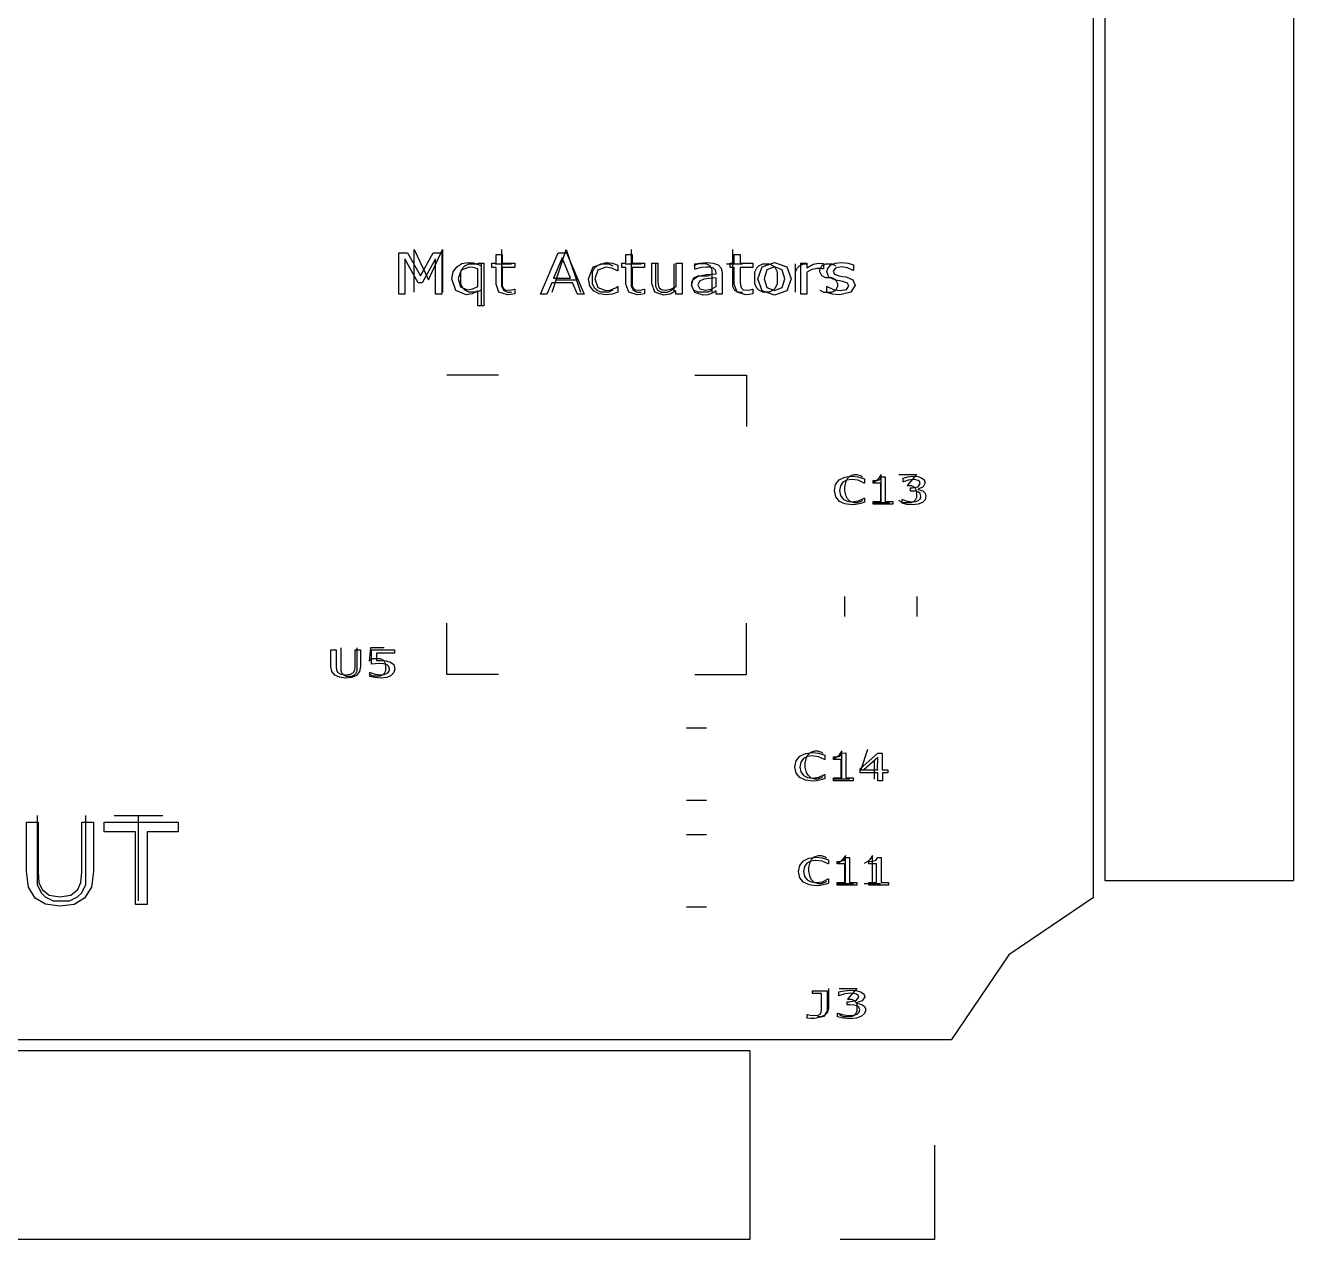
# Model space of a CAD drawing. Extents: x 132.2 to 167.8, y 97.2 to 132.8.
# Drawn here: x 149.95 to 167.82, y 97.19 to 114.3 of the extents above; entities that cross this region are included whole.
import ezdxf

# ---------------------------------------------------------------- set-up
doc = ezdxf.new("R2010")
doc.units = 0

msp = doc.modelspace()

# ---------------------------------------------------------------- linework, layer by layer
at = {"layer": 'Layer 1'}
for p, q in [((165, 102.007), (165, 128.007)), ((165.161, 125.167), (165.161, 102.247)), ((167.821, 125.167), (167.821, 102.247)), ((155.212, 110.507), (155.212, 111.089)), ((155.212, 111.089), (155.336, 111.089)), ((155.485, 110.667), (155.29676, 111.008016)), ((155.29676, 111.008016), (155.297, 110.507)), ((155.336, 111.089), (155.51783, 110.765172)), ((155.429, 110.537), (155.429, 111.137)), ((155.429, 111.137), (155.629, 110.709)), ((155.51783, 110.765172), (155.6937, 111.089)), ((155.729, 111.008), (155.53939, 110.666984)), ((155.629, 110.709), (155.829, 111.137)), ((155.6937, 111.089), (155.82, 111.089)), ((155.729, 110.507), (155.729, 111.008)), ((155.82, 111.089), (155.82, 110.507)), ((155.829, 111.137), (155.829, 110.537)), ((156.582, 110.943), (156.582, 111.069)), ((156.582, 111.069), (156.668, 111.069)), ((156.657, 111.137), (156.657, 110.623)), ((156.668, 111.069), (156.668, 110.943)), ((157.207, 110.507), (157.45524, 111.088641)), ((157.371, 110.537), (157.571, 111.137)), ((157.51301, 111.021063), (157.39302, 110.735516)), ((157.45524, 111.088641), (157.576, 111.089)), ((157.63255, 110.735516), (157.51301, 111.021063)), ((157.571, 111.137), (157.771, 110.537)), ((157.576, 111.089), (157.824, 110.507)), ((158.411, 110.943), (158.411, 111.069)), ((158.411, 111.069), (158.498, 111.069)), ((158.486, 111.137), (158.486, 110.623)), ((158.498, 111.069), (158.498, 110.943)), ((159.914, 111.137), (159.914, 110.623)), ((159.938, 110.943), (159.938, 111.069)), ((159.938, 111.069), (160.024, 111.069)), ((160.024, 111.069), (160.024, 110.943)), ((155.96096, 110.723585), (155.97976, 110.822805)), ((155.97976, 110.822805), (156.03016, 110.895465)), ((156.03016, 110.895465), (156.10116, 110.939605)), ((156.08871, 110.84628), (156.04981, 110.72753)), ((156.086, 110.823), (156.114, 110.88)), ((156.086, 110.652), (156.086, 110.823)), ((156.2023, 110.88964), (156.08871, 110.84628)), ((156.10116, 110.939605), (156.18726, 110.955235)), ((156.114, 110.88), (156.143, 110.909)), ((156.143, 110.909), (156.2, 110.937)), ((156.18726, 110.955235), (156.26006, 110.947435)), ((156.2, 110.937), (156.314, 110.937)), ((156.2618, 110.88414), (156.2023, 110.88964)), ((156.26006, 110.947435), (156.32506, 110.924385)), ((156.325, 110.865), (156.2618, 110.88414)), ((156.314, 110.937), (156.371, 110.909)), ((156.3249, 110.617876), (156.325, 110.865)), ((156.32506, 110.924385), (156.33006, 110.943135)), ((156.33006, 110.943135), (156.41, 110.943)), ((156.371, 110.937), (156.371, 110.337)), ((156.41, 110.943), (156.411, 110.346)), ((156.524, 110.882), (156.524, 110.943)), ((156.524, 110.943), (156.582, 110.943)), ((156.582, 110.882), (156.524, 110.882)), ((156.571, 110.937), (156.8, 110.937)), ((156.58222, 110.649674), (156.582, 110.882)), ((156.668, 110.943), (156.846, 110.943)), ((156.846, 110.882), (156.668, 110.882)), ((156.668, 110.882), (156.668, 110.683)), ((156.846, 110.943), (156.846, 110.882)), ((157.88412, 110.7242), (157.95282, 110.892169)), ((157.943, 110.823), (157.971, 110.88)), ((157.943, 110.652), (157.943, 110.823)), ((157.95282, 110.892169), (158.1351, 110.953109)), ((157.971, 110.88), (158, 110.909)), ((158.01512, 110.8471), (157.97302, 110.724053)), ((158, 110.909), (158.057, 110.937)), ((158.131, 110.88929), (158.01512, 110.8471)), ((158.057, 110.937), (158.171, 110.937)), ((158.2125, 110.87523), (158.131, 110.88929)), ((158.1351, 110.953109), (158.2212, 110.942559)), ((158.171, 110.937), (158.229, 110.909)), ((158.294, 110.835), (158.2125, 110.87523)), ((158.2212, 110.942559), (158.2991, 110.916779)), ((158.299, 110.835), (158.294, 110.835)), ((158.2991, 110.916779), (158.299, 110.835)), ((158.353, 110.882), (158.353, 110.943)), ((158.353, 110.943), (158.411, 110.943)), ((158.411, 110.882), (158.353, 110.882)), ((158.4, 110.937), (158.629, 110.937)), ((158.41122, 110.649674), (158.411, 110.882)), ((158.498, 110.943), (158.675, 110.943)), ((158.675, 110.882), (158.498, 110.882)), ((158.498, 110.882), (158.498, 110.683)), ((158.675, 110.943), (158.675, 110.882)), ((158.77541, 110.659687), (158.776, 110.943)), ((158.776, 110.943), (158.862, 110.943)), ((158.829, 110.937), (158.829, 110.623)), ((158.862, 110.943), (158.862, 110.695)), ((159.086, 110.937), (159.086, 110.537)), ((159.118, 110.61767), (159.118, 110.943)), ((159.118, 110.943), (159.204, 110.943)), ((159.204, 110.943), (159.203, 110.507)), ((159.429, 110.937), (159.371, 110.909)), ((159.381, 110.934), (159.4538, 110.94689)), ((159.381, 110.859), (159.381, 110.934)), ((159.3859, 110.85973), (159.381, 110.859)), ((159.472, 110.8816), (159.3859, 110.85973)), ((159.543, 110.937), (159.429, 110.937)), ((159.4538, 110.94689), (159.5477, 110.95389)), ((159.5476, 110.8894), (159.472, 110.8816)), ((159.6, 110.909), (159.543, 110.937)), ((159.6012, 110.8863), (159.5476, 110.8894)), ((159.5477, 110.95389), (159.6416, 110.94609)), ((159.629, 110.852), (159.6, 110.909)), ((159.6452, 110.87419), (159.6012, 110.8863)), ((159.629, 110.537), (159.629, 110.852)), ((159.6416, 110.94609), (159.7112, 110.92031)), ((159.6745, 110.84841), (159.6452, 110.87419)), ((159.685, 110.807), (159.6745, 110.84841)), ((159.68497, 110.79488), (159.685, 110.807)), ((159.7112, 110.92031), (159.7552, 110.87383)), ((159.7552, 110.87383), (159.7703, 110.80313)), ((159.7703, 110.80313), (159.77, 110.507)), ((159.829, 110.937), (160.057, 110.937)), ((159.88, 110.882), (159.88, 110.943)), ((159.88, 110.943), (159.938, 110.943)), ((159.938, 110.882), (159.88, 110.882)), ((159.93822, 110.649674), (159.938, 110.882)), ((160.024, 110.943), (160.202, 110.943)), ((160.202, 110.882), (160.024, 110.882)), ((160.024, 110.882), (160.024, 110.683)), ((160.202, 110.943), (160.202, 110.882)), ((160.229, 110.823), (160.257, 110.88)), ((160.229, 110.652), (160.229, 110.823)), ((160.257, 110.88), (160.286, 110.909)), ((160.26979, 110.725), (160.33349, 110.893359)), ((160.286, 110.909), (160.343, 110.937)), ((160.33349, 110.893359), (160.50615, 110.955469)), ((160.343, 110.937), (160.429, 110.937)), ((160.39711, 110.850781), (160.35861, 110.725)), ((160.50611, 110.892191), (160.39711, 110.850781)), ((160.429, 110.937), (160.486, 110.909)), ((160.486, 110.909), (160.514, 110.88)), ((160.6142, 110.850781), (160.50611, 110.892191)), ((160.50615, 110.955469), (160.6779, 110.893359)), ((160.514, 110.88), (160.543, 110.823)), ((160.543, 110.823), (160.543, 110.652)), ((160.6531, 110.725), (160.6142, 110.850781)), ((160.6779, 110.893359), (160.742, 110.725)), ((160.8, 110.537), (160.8, 110.937)), ((160.8, 110.823), (160.829, 110.88)), ((160.829, 110.88), (160.857, 110.909)), ((160.857, 110.909), (160.914, 110.937)), ((160.875, 110.507), (160.875, 110.943)), ((160.875, 110.943), (160.961, 110.943)), ((160.914, 110.937), (160.971, 110.937)), ((161.0318, 110.85527), (160.9604, 110.8166)), ((160.9604, 110.8166), (160.961, 110.507)), ((160.961, 110.943), (160.961, 110.879)), ((160.961, 110.879), (161.0512, 110.92861)), ((161.1088, 110.8705), (161.0318, 110.85527)), ((161.0512, 110.92861), (161.1314, 110.94345)), ((161.1514, 110.8685), (161.1088, 110.8705)), ((161.1314, 110.94345), (161.1639, 110.94225)), ((161.143, 110.852), (161.171, 110.909)), ((161.143, 110.823), (161.143, 110.852)), ((161.171, 110.766), (161.143, 110.823)), ((161.189, 110.863), (161.1514, 110.8685)), ((161.1639, 110.94225), (161.1941, 110.93875)), ((161.171, 110.909), (161.229, 110.937)), ((161.194, 110.863), (161.189, 110.863)), ((161.1941, 110.93875), (161.194, 110.863)), ((161.229, 110.937), (161.314, 110.937)), ((161.2438, 110.82109), (161.2566, 110.87187)), ((161.2717, 110.74843), (161.2438, 110.82109)), ((161.2566, 110.87187), (161.2964, 110.91445)), ((161.2964, 110.91445), (161.3614, 110.94336)), ((161.314, 110.937), (161.371, 110.909)), ((161.3636, 110.87659), (161.3311, 110.83089)), ((161.3311, 110.83089), (161.3508, 110.79027)), ((161.3614, 110.94336), (161.4502, 110.9543)), ((161.4433, 110.89222), (161.3636, 110.87659)), ((161.5358, 110.87777), (161.4433, 110.89222)), ((161.4502, 110.9543), (161.5427, 110.9445)), ((161.616, 110.843), (161.5358, 110.87777)), ((161.5427, 110.9445), (161.621, 110.92145)), ((161.621, 110.843), (161.616, 110.843)), ((161.621, 110.92145), (161.621, 110.843)), ((155.53939, 110.666984), (155.485, 110.667)), ((156.01496, 110.55796), (155.96096, 110.723585)), ((156.04981, 110.72753), (156.08091, 110.609561)), ((156.114, 110.594), (156.086, 110.652)), ((156.62302, 110.53444), (156.58222, 110.649674)), ((156.668, 110.683), (156.67, 110.62909)), ((156.67, 110.62909), (156.6828, 110.59315)), ((157.366, 110.669), (157.299, 110.507)), ((157.6611, 110.669109), (157.366, 110.669)), ((157.39302, 110.735516), (157.63255, 110.735516)), ((157.429, 110.709), (157.714, 110.709)), ((157.728, 110.507), (157.6611, 110.669109)), ((157.90242, 110.62381), (157.88412, 110.7242)), ((157.95412, 110.55272), (157.90242, 110.62381)), ((157.971, 110.594), (157.943, 110.652)), ((157.97302, 110.724053), (158.01422, 110.602569)), ((158.45202, 110.53444), (158.41122, 110.649674)), ((158.498, 110.683), (158.5, 110.62909)), ((158.5, 110.62909), (158.5128, 110.59315)), ((158.82031, 110.53625), (158.77541, 110.659687)), ((158.862, 110.695), (158.866, 110.63797)), ((158.866, 110.63797), (158.8816, 110.59774)), ((159.33605, 110.63313), (159.36075, 110.71321)), ((159.38415, 110.53352), (159.33605, 110.63313)), ((159.343, 110.68), (159.371, 110.737)), ((159.343, 110.623), (159.343, 110.68)), ((159.36075, 110.71321), (159.43215, 110.76165)), ((159.371, 110.737), (159.429, 110.766)), ((159.4477, 110.69064), (159.4248, 110.63869)), ((159.4248, 110.63869), (159.4514, 110.58205)), ((159.429, 110.766), (159.571, 110.766)), ((159.43215, 110.76165), (159.54436, 110.78548)), ((159.5077, 110.71877), (159.4477, 110.69064)), ((159.592, 110.7301), (159.5077, 110.71877)), ((159.54436, 110.78548), (159.68497, 110.79488)), ((159.571, 110.766), (159.629, 110.794)), ((159.685, 110.736), (159.592, 110.7301)), ((159.6844, 110.614422), (159.685, 110.736)), ((159.97902, 110.53444), (159.93822, 110.649674)), ((160.024, 110.683), (160.026, 110.62909)), ((160.026, 110.62909), (160.0388, 110.59315)), ((160.257, 110.594), (160.229, 110.652)), ((160.33349, 110.55664), (160.26979, 110.725)), ((160.35861, 110.725), (160.39751, 110.60039)), ((160.543, 110.652), (160.514, 110.594)), ((160.61368, 110.6), (160.65308, 110.725)), ((160.65308, 110.725), (160.6531, 110.725)), ((160.742, 110.725), (160.6779, 110.55664)), ((160.742, 110.725), (160.742, 110.725)), ((161.229, 110.737), (161.171, 110.766)), ((161.314, 110.737), (161.229, 110.737)), ((161.3674, 110.7039), (161.2717, 110.74843)), ((161.371, 110.709), (161.314, 110.737)), ((161.3508, 110.79027), (161.4131, 110.768)), ((161.421, 110.69374), (161.3674, 110.7039)), ((161.4, 110.652), (161.371, 110.709)), ((161.4, 110.623), (161.4, 110.652)), ((161.4131, 110.768), (161.4662, 110.7586)), ((161.4691, 110.68554), (161.421, 110.69374)), ((161.4662, 110.7586), (161.5157, 110.75)), ((161.536, 110.66288), (161.4691, 110.68554)), ((161.5157, 110.75), (161.6082, 110.70977)), ((161.5213, 110.5746), (161.5534, 110.62382)), ((161.5534, 110.62382), (161.536, 110.66288)), ((161.641, 110.633), (161.5828, 110.53495)), ((161.6082, 110.70977), (161.6407, 110.63321)), ((161.6407, 110.63321), (161.641, 110.633)), ((155.297, 110.507), (155.212, 110.507)), ((155.82, 110.507), (155.729, 110.507)), ((156.1606, 110.49819), (156.01496, 110.55796)), ((156.08091, 110.609561), (156.17981, 110.568541)), ((156.143, 110.566), (156.114, 110.594)), ((156.2, 110.537), (156.143, 110.566)), ((156.2458, 110.51225), (156.1606, 110.49819)), ((156.17981, 110.568541), (156.25491, 110.582211)), ((156.314, 110.537), (156.2, 110.537)), ((156.325, 110.556), (156.2458, 110.51225)), ((156.25491, 110.582211), (156.32501, 110.618151)), ((156.371, 110.566), (156.314, 110.537)), ((156.32501, 110.618151), (156.3249, 110.617876)), ((156.325, 110.346), (156.325, 110.556)), ((156.7421, 110.4985), (156.62302, 110.53444)), ((156.657, 110.623), (156.686, 110.566)), ((156.6828, 110.59315), (156.7103, 110.5701)), ((156.686, 110.566), (156.743, 110.537)), ((156.7103, 110.5701), (156.7643, 110.5631)), ((156.7929, 110.502), (156.7421, 110.4985)), ((156.743, 110.537), (156.8, 110.537)), ((156.7643, 110.5631), (156.8083, 110.5682)), ((156.846, 110.511), (156.7929, 110.502)), ((156.8083, 110.5682), (156.8413, 110.5772)), ((156.8413, 110.5772), (156.847, 110.577)), ((156.847, 110.577), (156.846, 110.511)), ((157.299, 110.507), (157.207, 110.507)), ((157.824, 110.507), (157.728, 110.507)), ((158.03332, 110.51053), (157.95412, 110.55272)), ((158, 110.566), (157.971, 110.594)), ((158.057, 110.537), (158, 110.566)), ((158.01422, 110.602569), (158.13101, 110.560379)), ((158.135, 110.49686), (158.03332, 110.51053)), ((158.171, 110.537), (158.057, 110.537)), ((158.13101, 110.560379), (158.18411, 110.566279)), ((158.217, 110.50666), (158.135, 110.49686)), ((158.229, 110.566), (158.171, 110.537)), ((158.18411, 110.566279), (158.23271, 110.581509)), ((158.299, 110.534), (158.217, 110.50666)), ((158.23271, 110.581509), (158.26801, 110.598699)), ((158.26801, 110.598699), (158.29411, 110.614719)), ((158.29411, 110.614719), (158.299, 110.615)), ((158.299, 110.615), (158.299, 110.534)), ((158.5711, 110.4985), (158.45202, 110.53444)), ((158.486, 110.623), (158.514, 110.566)), ((158.5128, 110.59315), (158.5403, 110.5701)), ((158.514, 110.566), (158.571, 110.537)), ((158.5403, 110.5701), (158.5943, 110.5631)), ((158.571, 110.537), (158.629, 110.537)), ((158.6219, 110.502), (158.5711, 110.4985)), ((158.5943, 110.5631), (158.6383, 110.5682)), ((158.675, 110.511), (158.6219, 110.502)), ((158.6383, 110.5682), (158.6713, 110.5772)), ((158.6713, 110.5772), (158.676, 110.577)), ((158.676, 110.577), (158.675, 110.511)), ((158.9458, 110.49445), (158.82031, 110.53625)), ((158.829, 110.623), (158.857, 110.566)), ((158.857, 110.566), (158.914, 110.537)), ((158.8816, 110.59774), (158.9137, 110.57274)), ((158.9137, 110.57274), (158.971, 110.56494)), ((158.914, 110.537), (159, 110.537)), ((159.0337, 110.51008), (158.9458, 110.49445)), ((158.971, 110.56494), (159.0438, 110.57978)), ((159, 110.537), (159.057, 110.566)), ((159.117, 110.555), (159.0337, 110.51008)), ((159.0438, 110.57978), (159.118, 110.61767)), ((159.057, 110.566), (159.086, 110.594)), ((159.117, 110.507), (159.117, 110.555)), ((159.203, 110.507), (159.117, 110.507)), ((159.371, 110.566), (159.343, 110.623)), ((159.429, 110.537), (159.371, 110.566)), ((159.5014, 110.49446), (159.38415, 110.53352)), ((159.571, 110.537), (159.429, 110.537)), ((159.4514, 110.58205), (159.5325, 110.5633)), ((159.5669, 110.50066), (159.5014, 110.49446)), ((159.5325, 110.5633), (159.6154, 110.57814)), ((159.6164, 110.5155), (159.5669, 110.50066)), ((159.629, 110.566), (159.571, 110.537)), ((159.6154, 110.57814), (159.685, 110.61447)), ((159.6539, 110.53425), (159.6164, 110.5155)), ((159.685, 110.553), (159.6539, 110.53425)), ((159.685, 110.61447), (159.6844, 110.614422)), ((159.685, 110.507), (159.685, 110.553)), ((159.77, 110.507), (159.685, 110.507)), ((159.914, 110.623), (159.943, 110.566)), ((159.943, 110.566), (160, 110.537)), ((160.0981, 110.4985), (159.97902, 110.53444)), ((160, 110.537), (160.057, 110.537)), ((160.0388, 110.59315), (160.0663, 110.5701)), ((160.0663, 110.5701), (160.1203, 110.5631)), ((160.1489, 110.502), (160.0981, 110.4985)), ((160.1203, 110.5631), (160.1643, 110.5682)), ((160.202, 110.511), (160.1489, 110.502)), ((160.1643, 110.5682), (160.1973, 110.5772)), ((160.1973, 110.5772), (160.202, 110.577)), ((160.202, 110.577), (160.202, 110.511)), ((160.286, 110.566), (160.257, 110.594)), ((160.343, 110.537), (160.286, 110.566)), ((160.50615, 110.49492), (160.33349, 110.55664)), ((160.429, 110.537), (160.343, 110.537)), ((160.39751, 110.60039), (160.50605, 110.5582)), ((160.486, 110.566), (160.429, 110.537)), ((160.514, 110.594), (160.486, 110.566)), ((160.50605, 110.5582), (160.61368, 110.6)), ((160.6779, 110.55664), (160.50615, 110.49492)), ((160.961, 110.507), (160.875, 110.507)), ((161.143, 110.566), (161.2, 110.537)), ((161.2, 110.537), (161.314, 110.537)), ((161.24117, 110.53339), (161.241, 110.616)), ((161.241, 110.616), (161.246, 110.616)), ((161.32037, 110.508), (161.24117, 110.53339)), ((161.246, 110.616), (161.3367, 110.5742)), ((161.314, 110.537), (161.371, 110.566)), ((161.42479, 110.49667), (161.32037, 110.508)), ((161.3367, 110.5742), (161.4324, 110.55897)), ((161.371, 110.566), (161.4, 110.623)), ((161.5828, 110.53495), (161.42479, 110.49667)), ((161.4324, 110.55897), (161.5213, 110.5746)), ((156.411, 110.346), (156.325, 110.346)), ((156.615, 109.367), (155.89, 109.367)), ((159.385, 109.367), (160.11, 109.367)), ((160.11, 109.367), (160.11, 108.642)), ((161.535, 107.91), (161.573, 107.948)), ((161.573, 107.948), (161.63, 107.967)), ((161.63, 107.967), (161.668, 107.967)), ((161.668, 107.967), (161.725, 107.948)), ((161.725, 107.948), (161.744, 107.929)), ((162.011, 107.967), (161.973, 107.91)), ((162.011, 107.567), (162.011, 107.967)), ((162.258, 107.967), (162.506, 107.967)), ((162.506, 107.967), (162.373, 107.814)), ((161.34984, 107.7403), (161.36764, 107.826)), ((161.36764, 107.826), (161.41904, 107.8898)), ((161.41904, 107.8898), (161.49744, 107.9283)), ((161.4336, 107.8084), (161.4206, 107.7397)), ((161.4706, 107.8579), (161.4336, 107.8084)), ((161.5258, 107.8873), (161.4706, 107.8579)), ((161.496, 107.795), (161.515, 107.872)), ((161.496, 107.738), (161.496, 107.795)), ((161.49744, 107.9283), (161.59987, 107.9416)), ((161.515, 107.872), (161.535, 107.91)), ((161.5957, 107.8973), (161.5258, 107.8873)), ((161.6844, 107.8851), (161.5957, 107.8973)), ((161.59987, 107.9416), (161.68177, 107.9336)), ((161.68177, 107.9336), (161.77287, 107.907)), ((161.768, 107.846), (161.6844, 107.8851)), ((161.773, 107.846), (161.768, 107.846)), ((161.77287, 107.907), (161.773, 107.846)), ((161.895, 107.881), (161.9412, 107.884)), ((161.895, 107.846), (161.895, 107.881)), ((162.002, 107.846), (161.895, 107.846)), ((161.935, 107.872), (161.896, 107.852)), ((161.973, 107.91), (161.935, 107.872)), ((161.9412, 107.884), (161.9785, 107.892)), ((161.9785, 107.892), (162.0032, 107.9084)), ((162.002, 107.586), (162.002, 107.846)), ((162.0032, 107.9084), (162.0138, 107.9355)), ((162.0138, 107.9355), (162.067, 107.936)), ((162.067, 107.936), (162.067, 107.587)), ((162.318, 107.917), (162.3827, 107.9337)), ((162.318, 107.862), (162.318, 107.917)), ((162.3213, 107.8617), (162.318, 107.862)), ((162.3905, 107.8867), (162.3213, 107.8617)), ((162.373, 107.814), (162.43, 107.814)), ((162.3827, 107.9337), (162.4615, 107.9417)), ((162.4597, 107.8957), (162.3905, 107.8867)), ((162.421, 107.734), (162.421, 107.777)), ((162.421, 107.777), (162.445, 107.777)), ((162.43, 107.814), (162.468, 107.795)), ((162.445, 107.777), (162.5279, 107.7934)), ((162.4977, 107.8927), (162.4597, 107.8957)), ((162.4615, 107.9417), (162.5273, 107.9367)), ((162.468, 107.795), (162.487, 107.776)), ((162.487, 107.776), (162.506, 107.738)), ((162.5292, 107.8837), (162.4977, 107.8927)), ((162.5273, 107.9367), (162.5787, 107.92)), ((162.5279, 107.7934), (162.5591, 107.8418)), ((162.5986, 107.7919), (162.528, 107.7617)), ((162.5511, 107.8663), (162.5292, 107.8837)), ((162.5591, 107.8418), (162.5511, 107.8663)), ((162.5787, 107.92), (162.616, 107.8898)), ((162.6287, 107.8484), (162.5986, 107.7919)), ((162.616, 107.8898), (162.6287, 107.8484)), ((161.36834, 107.6515), (161.34984, 107.7403)), ((161.41974, 107.5887), (161.36834, 107.6515)), ((161.49854, 107.5515), (161.41974, 107.5887)), ((161.4206, 107.7397), (161.435, 107.6694)), ((161.435, 107.6694), (161.4727, 107.6215)), ((161.4727, 107.6215), (161.5285, 107.5929)), ((161.515, 107.662), (161.496, 107.738)), ((161.535, 107.624), (161.515, 107.662)), ((161.5285, 107.5929), (161.5963, 107.5839)), ((161.573, 107.586), (161.535, 107.624)), ((161.63, 107.567), (161.573, 107.586)), ((161.5963, 107.5839), (161.6881, 107.5967)), ((161.725, 107.586), (161.668, 107.567)), ((161.6881, 107.5967), (161.7683, 107.635)), ((161.744, 107.605), (161.725, 107.586)), ((161.7683, 107.635), (161.773, 107.635)), ((161.773, 107.635), (161.773, 107.575)), ((161.895, 107.547), (161.895, 107.586)), ((161.895, 107.586), (162.002, 107.586)), ((162.067, 107.587), (162.171, 107.587)), ((162.171, 107.587), (162.171, 107.547)), ((162.277, 107.586), (162.258, 107.605)), ((162.315, 107.567), (162.277, 107.586)), ((162.3036, 107.5625), (162.303, 107.617)), ((162.303, 107.617), (162.308, 107.617)), ((162.308, 107.617), (162.3765, 107.5928)), ((162.3765, 107.5928), (162.4525, 107.5828)), ((162.4515, 107.734), (162.421, 107.734)), ((162.468, 107.586), (162.43, 107.567)), ((162.4988, 107.731), (162.4515, 107.734)), ((162.4525, 107.5828), (162.4984, 107.5878)), ((162.487, 107.605), (162.468, 107.586)), ((162.506, 107.643), (162.487, 107.605)), ((162.4984, 107.5878), (162.5378, 107.6039)), ((162.5361, 107.7201), (162.4988, 107.731)), ((162.506, 107.738), (162.506, 107.643)), ((162.528, 107.7617), (162.528, 107.757)), ((162.528, 107.757), (162.5657, 107.748)), ((162.5601, 107.6985), (162.5361, 107.7201)), ((162.5378, 107.6039), (162.5611, 107.6292)), ((162.5691, 107.6641), (162.5601, 107.6985)), ((162.5611, 107.6292), (162.5691, 107.6641)), ((162.5657, 107.748), (162.6017, 107.7316)), ((162.627, 107.6124), (162.5914, 107.5739)), ((162.6017, 107.7316), (162.602, 107.733)), ((162.602, 107.733), (162.6291, 107.7049)), ((162.6397, 107.6611), (162.627, 107.6124)), ((162.6291, 107.7049), (162.6397, 107.6611)), ((161.5996, 107.5398), (161.49854, 107.5515)), ((161.6534, 107.5438), (161.5996, 107.5398)), ((161.668, 107.567), (161.63, 107.567)), ((161.699, 107.5518), (161.6534, 107.5438)), ((161.7387, 107.5633), (161.699, 107.5518)), ((161.773, 107.575), (161.7387, 107.5633)), ((162.171, 107.547), (161.895, 107.547)), ((162.125, 107.567), (161.896, 107.567)), ((162.3711, 107.5458), (162.3036, 107.5625)), ((162.43, 107.567), (162.315, 107.567)), ((162.4547, 107.5378), (162.3711, 107.5458)), ((162.5308, 107.5468), (162.4547, 107.5378)), ((162.5914, 107.5739), (162.5308, 107.5468)), ((161.49, 106.248), (161.49, 105.966)), ((162.51, 106.248), (162.51, 105.966)), ((155.89, 105.147), (155.89, 105.872)), ((160.11, 105.147), (160.11, 105.872)), ((154.2549, 105.2635), (154.255, 105.495)), ((154.255, 105.495), (154.327, 105.495)), ((154.327, 105.495), (154.327, 105.261)), ((154.395, 105.527), (154.395, 105.203)), ((154.599, 105.259), (154.599, 105.495)), ((154.599, 105.495), (154.671, 105.495)), ((154.624, 105.203), (154.624, 105.527)), ((154.671, 105.495), (154.671, 105.263)), ((154.814, 105.527), (154.795, 105.337)), ((155.005, 105.527), (154.814, 105.527)), ((154.8265, 105.2948), (154.826, 105.495)), ((154.826, 105.495), (155.153, 105.495)), ((155.153, 105.449), (154.897, 105.449)), ((154.897, 105.449), (154.897, 105.346)), ((155.153, 105.495), (155.153, 105.449)), ((154.2676, 105.1893), (154.2549, 105.2635)), ((154.671, 105.263), (154.6579, 105.1893)), ((154.795, 105.337), (154.814, 105.356)), ((154.814, 105.356), (154.852, 105.375)), ((154.8775, 105.3008), (154.8265, 105.2948)), ((154.852, 105.375), (154.948, 105.375)), ((154.9394, 105.3038), (154.8775, 105.3008)), ((154.897, 105.346), (154.929, 105.348)), ((154.929, 105.348), (154.9574, 105.34852)), ((154.9999, 105.2998), (154.9394, 105.3038)), ((154.948, 105.375), (154.986, 105.356)), ((154.9574, 105.34852), (155.0346, 105.34352)), ((154.986, 105.356), (155.005, 105.337)), ((155.0462, 105.286), (154.9999, 105.2998)), ((155.005, 105.337), (155.024, 105.299)), ((155.024, 105.299), (155.024, 105.203)), ((155.0346, 105.34352), (155.0954, 105.32482)), ((155.0728, 105.2639), (155.0462, 105.286)), ((155.0828, 105.23), (155.0728, 105.2639)), ((155.0954, 105.32482), (155.1405, 105.28782)), ((155.1405, 105.28782), (155.1565, 105.23102)), ((154.3102, 105.1377), (154.2676, 105.1893)), ((154.3739, 105.1093), (154.3102, 105.1377)), ((154.327, 105.261), (154.333, 105.2113)), ((154.333, 105.2113), (154.3534, 105.1782)), ((154.3534, 105.1782), (154.3967, 105.1527)), ((154.4628, 105.0993), (154.3739, 105.1093)), ((154.395, 105.203), (154.414, 105.165)), ((154.3967, 105.1527), (154.463, 105.1437)), ((154.414, 105.165), (154.433, 105.146)), ((154.433, 105.146), (154.471, 105.127)), ((154.5502, 105.1083), (154.4628, 105.0993)), ((154.463, 105.1437), (154.5293, 105.1517)), ((154.471, 105.127), (154.548, 105.127)), ((154.5293, 105.1517), (154.573, 105.1775)), ((154.548, 105.127), (154.586, 105.146)), ((154.6157, 105.1372), (154.5502, 105.1083)), ((154.573, 105.1775), (154.593, 105.2114)), ((154.586, 105.146), (154.605, 105.165)), ((154.593, 105.2114), (154.599, 105.259)), ((154.605, 105.165), (154.624, 105.203)), ((154.6579, 105.1893), (154.6157, 105.1372)), ((154.814, 105.146), (154.795, 105.165)), ((154.8037, 105.1213), (154.804, 105.176)), ((154.8733, 105.1054), (154.8037, 105.1213)), ((154.804, 105.176), (154.809, 105.176)), ((154.809, 105.176), (154.8789, 105.1528)), ((154.852, 105.127), (154.814, 105.146)), ((154.948, 105.127), (154.852, 105.127)), ((154.9589, 105.0984), (154.8733, 105.1054)), ((154.8789, 105.1528), (154.9576, 105.1438)), ((154.986, 105.146), (154.948, 105.127)), ((154.9576, 105.1438), (155.0075, 105.1488)), ((155.0427, 105.1084), (154.9589, 105.0984)), ((155.005, 105.165), (154.986, 105.146)), ((155.024, 105.203), (155.005, 105.165)), ((155.0075, 105.1488), (155.0508, 105.167)), ((155.1053, 105.1365), (155.0427, 105.1084)), ((155.0508, 105.167), (155.0748, 105.1938)), ((155.0748, 105.1938), (155.0828, 105.23)), ((155.1432, 105.1782), (155.1053, 105.1365)), ((155.157, 105.23), (155.1432, 105.1782)), ((155.1565, 105.23102), (155.157, 105.23)), ((156.615, 105.147), (155.89, 105.147)), ((159.385, 105.147), (160.11, 105.147)), ((159.546, 104.395), (159.265, 104.395)), ((160.86204, 103.9968), (160.94054, 104.0353)), ((160.94054, 104.0353), (161.04296, 104.0486)), ((160.958, 103.978), (160.978, 104.016)), ((160.978, 104.016), (161.016, 104.055)), ((161.016, 104.055), (161.073, 104.074)), ((161.04296, 104.0486), (161.12486, 104.0406)), ((161.073, 104.074), (161.111, 104.074)), ((161.111, 104.074), (161.168, 104.055)), ((161.12486, 104.0406), (161.21596, 104.014)), ((161.168, 104.055), (161.187, 104.035)), ((161.21596, 104.014), (161.216, 103.952)), ((161.416, 104.016), (161.378, 103.978)), ((161.454, 104.074), (161.416, 104.016)), ((161.4215, 103.999), (161.4462, 104.0154)), ((161.4462, 104.0154), (161.4568, 104.0425)), ((161.454, 103.674), (161.454, 104.074)), ((161.4568, 104.0425), (161.51, 104.043)), ((161.51, 104.043), (161.51, 103.693)), ((161.715, 103.822), (161.96199, 104.04075)), ((161.816, 104.093), (161.72, 103.807)), ((161.96199, 104.04075), (162.025, 104.041)), ((162.025, 104.041), (162.025, 103.804)), ((160.79284, 103.8473), (160.81064, 103.933)), ((160.81134, 103.7585), (160.79284, 103.8473)), ((160.81064, 103.933), (160.86204, 103.9968)), ((160.8766, 103.9144), (160.8636, 103.8456)), ((160.8636, 103.8456), (160.878, 103.7753)), ((160.9136, 103.9639), (160.8766, 103.9144)), ((160.9688, 103.9933), (160.9136, 103.9639)), ((160.939, 103.902), (160.958, 103.978)), ((160.939, 103.845), (160.939, 103.902)), ((160.958, 103.769), (160.939, 103.845)), ((161.0387, 104.0033), (160.9688, 103.9933)), ((161.1274, 103.9911), (161.0387, 104.0033)), ((161.211, 103.952), (161.1274, 103.9911)), ((161.216, 103.952), (161.211, 103.952)), ((161.338, 103.988), (161.3842, 103.991)), ((161.338, 103.953), (161.338, 103.988)), ((161.445, 103.953), (161.338, 103.953)), ((161.378, 103.978), (161.339, 103.959)), ((161.3842, 103.991), (161.4215, 103.999)), ((161.445, 103.693), (161.445, 103.953)), ((161.96, 103.979), (161.76234, 103.804)), ((161.911, 103.94), (161.911, 103.674)), ((161.95952, 103.8047), (161.96, 103.979)), ((160.86274, 103.6957), (160.81134, 103.7585)), ((160.94154, 103.6585), (160.86274, 103.6957)), ((160.878, 103.7753), (160.9157, 103.7274)), ((160.9157, 103.7274), (160.9715, 103.6988)), ((161.0426, 103.6468), (160.94154, 103.6585)), ((160.978, 103.731), (160.958, 103.769)), ((160.9715, 103.6988), (161.0393, 103.6898)), ((161.016, 103.693), (160.978, 103.731)), ((161.073, 103.674), (161.016, 103.693)), ((161.0393, 103.6898), (161.1311, 103.7026)), ((161.111, 103.674), (161.073, 103.674)), ((161.142, 103.6588), (161.0964, 103.6508)), ((161.168, 103.693), (161.111, 103.674)), ((161.1311, 103.7026), (161.2113, 103.7409)), ((161.1817, 103.6703), (161.142, 103.6588)), ((161.187, 103.712), (161.168, 103.693)), ((161.216, 103.682), (161.1817, 103.6703)), ((161.2113, 103.7409), (161.216, 103.741)), ((161.216, 103.741), (161.216, 103.682)), ((161.338, 103.653), (161.338, 103.693)), ((161.338, 103.693), (161.445, 103.693)), ((161.568, 103.674), (161.339, 103.674)), ((161.51, 103.693), (161.614, 103.693)), ((161.614, 103.693), (161.614, 103.653)), ((161.715, 103.763), (161.715, 103.822)), ((161.96, 103.763), (161.715, 103.763)), ((161.72, 103.807), (161.968, 103.807)), ((161.76234, 103.804), (161.95952, 103.8047)), ((161.96, 103.653), (161.96, 103.763)), ((162.025, 103.804), (162.101, 103.804)), ((162.101, 103.763), (162.026, 103.763)), ((162.026, 103.763), (162.026, 103.653)), ((162.101, 103.804), (162.101, 103.763)), ((161.0964, 103.6508), (161.0426, 103.6468)), ((161.614, 103.653), (161.338, 103.653)), ((162.026, 103.653), (161.96, 103.653)), ((159.546, 103.375), (159.265, 103.375)), ((150.114, 103.16), (150.114, 102.188)), ((150.8, 102.188), (150.8, 103.16)), ((151.2, 103.16), (151.886, 103.16)), ((151.543, 101.96), (151.543, 103.16)), ((149.96366, 102.3741), (149.964, 103.07)), ((149.964, 103.07), (150.128, 103.07)), ((150.128, 103.07), (150.128, 102.366)), ((150.74721, 102.36201), (150.747, 103.07)), ((150.747, 103.07), (150.911, 103.07)), ((150.911, 103.07), (150.911, 102.374)), ((151.059, 102.933), (151.059, 103.07)), ((151.059, 103.07), (152.105, 103.07)), ((152.105, 103.07), (152.105, 102.933)), ((151.5, 102.933), (151.059, 102.933)), ((151.5, 101.907), (151.5, 102.933)), ((152.105, 102.933), (151.664, 102.933)), ((151.664, 102.933), (151.664, 101.907)), ((159.265, 102.895), (159.546, 102.895)), ((161.066, 102.581), (161.124, 102.6)), ((161.124, 102.6), (161.162, 102.6)), ((161.162, 102.6), (161.219, 102.581)), ((161.505, 102.6), (161.466, 102.543)), ((161.505, 102.2), (161.505, 102.6)), ((161.885, 102.6), (161.847, 102.543)), ((161.885, 102.2), (161.885, 102.6)), ((160.84384, 102.3733), (160.86164, 102.459)), ((160.86164, 102.459), (160.91304, 102.5228)), ((160.91304, 102.5228), (160.99144, 102.5613)), ((160.9267, 102.4414), (160.9137, 102.3727)), ((160.9637, 102.4909), (160.9267, 102.4414)), ((161.0188, 102.5203), (160.9637, 102.4909)), ((160.99, 102.429), (161.009, 102.505)), ((160.99, 102.372), (160.99, 102.429)), ((160.99144, 102.5613), (161.09387, 102.5746)), ((161.009, 102.505), (161.028, 102.543)), ((161.0887, 102.5303), (161.0188, 102.5203)), ((161.028, 102.543), (161.066, 102.581)), ((161.1774, 102.5181), (161.0887, 102.5303)), ((161.09387, 102.5746), (161.17577, 102.5666)), ((161.17577, 102.5666), (161.26687, 102.54)), ((161.261, 102.479), (161.1774, 102.5181)), ((161.219, 102.581), (161.238, 102.562)), ((161.266, 102.479), (161.261, 102.479)), ((161.26687, 102.54), (161.266, 102.479)), ((161.389, 102.515), (161.4353, 102.518)), ((161.389, 102.48), (161.389, 102.515)), ((161.495, 102.48), (161.389, 102.48)), ((161.428, 102.505), (161.39, 102.486)), ((161.466, 102.543), (161.428, 102.505)), ((161.4353, 102.518), (161.4726, 102.526)), ((161.4726, 102.526), (161.4973, 102.5424)), ((161.495, 102.22), (161.495, 102.48)), ((161.4973, 102.5424), (161.5079, 102.5695)), ((161.5079, 102.5695), (161.561, 102.57)), ((161.561, 102.57), (161.561, 102.22)), ((161.809, 102.505), (161.771, 102.486)), ((161.847, 102.543), (161.809, 102.505)), ((161.835, 102.515), (161.8812, 102.518)), ((161.835, 102.48), (161.835, 102.515)), ((161.941, 102.48), (161.835, 102.48)), ((161.8812, 102.518), (161.9185, 102.526)), ((161.9185, 102.526), (161.9432, 102.5424)), ((161.941, 102.22), (161.941, 102.48)), ((161.9432, 102.5424), (161.9538, 102.5695)), ((161.9538, 102.5695), (162.007, 102.57)), ((162.007, 102.57), (162.007, 102.22)), ((149.99266, 102.15144), (149.96366, 102.3741)), ((150.128, 102.366), (150.1413, 102.21678)), ((150.73311, 102.21904), (150.74721, 102.36201)), ((150.911, 102.374), (150.8812, 102.15291)), ((160.86234, 102.2845), (160.84384, 102.3733)), ((160.91374, 102.2217), (160.86234, 102.2845)), ((160.9137, 102.3727), (160.9281, 102.3024)), ((160.9281, 102.3024), (160.9658, 102.2545)), ((160.9658, 102.2545), (161.0216, 102.2259)), ((161.009, 102.296), (160.99, 102.372)), ((161.028, 102.257), (161.009, 102.296)), ((161.0216, 102.2259), (161.0894, 102.2169)), ((161.066, 102.219), (161.028, 102.257)), ((161.0894, 102.2169), (161.1812, 102.2297)), ((161.1812, 102.2297), (161.2614, 102.268)), ((161.238, 102.238), (161.219, 102.219)), ((161.2614, 102.268), (161.267, 102.268)), ((161.267, 102.268), (161.267, 102.208)), ((165.161, 102.247), (167.821, 102.247)), ((150.08966, 101.99676), (149.99266, 102.15144)), ((150.114, 102.188), (150.171, 102.074)), ((150.1413, 102.21678), (150.1877, 102.11758)), ((150.171, 102.074), (150.229, 102.017)), ((150.1877, 102.11758), (150.2863, 102.04098)), ((150.58801, 102.04018), (150.68751, 102.11748)), ((150.686, 102.017), (150.743, 102.074)), ((150.68751, 102.11748), (150.73311, 102.21904)), ((150.743, 102.074), (150.8, 102.188)), ((150.8812, 102.15291), (150.7851, 101.99666)), ((160.99254, 102.1845), (160.91374, 102.2217)), ((161.0936, 102.1728), (160.99254, 102.1845)), ((161.124, 102.2), (161.066, 102.219)), ((161.1474, 102.1768), (161.0936, 102.1728)), ((161.162, 102.2), (161.124, 102.2)), ((161.193, 102.1848), (161.1474, 102.1768)), ((161.219, 102.219), (161.162, 102.2)), ((161.2327, 102.1963), (161.193, 102.1848)), ((161.267, 102.208), (161.2327, 102.1963)), ((161.389, 102.18), (161.389, 102.22)), ((161.389, 102.22), (161.495, 102.22)), ((161.665, 102.18), (161.389, 102.18)), ((161.619, 102.2), (161.39, 102.2)), ((161.561, 102.22), (161.665, 102.22)), ((161.665, 102.22), (161.665, 102.18)), ((162, 102.2), (161.771, 102.2)), ((161.835, 102.18), (161.835, 102.22)), ((161.835, 102.22), (161.941, 102.22)), ((162.111, 102.18), (161.835, 102.18)), ((162.007, 102.22), (162.111, 102.22)), ((162.111, 102.22), (162.111, 102.18)), ((150.23471, 101.91156), (150.08966, 101.99676)), ((150.229, 102.017), (150.343, 101.96)), ((150.43696, 101.88266), (150.23471, 101.91156)), ((150.2863, 102.04098), (150.43715, 102.01518)), ((150.343, 101.96), (150.571, 101.96)), ((150.6359, 101.90996), (150.43696, 101.88266)), ((150.43715, 102.01518), (150.58801, 102.04018)), ((150.571, 101.96), (150.686, 102.017)), ((150.7851, 101.99666), (150.6359, 101.90996)), ((151.664, 101.907), (151.5, 101.907)), ((159.265, 101.875), (159.546, 101.875)), ((165, 102.007), (163.807418, 101.199582)), ((163.807418, 101.199582), (163, 100.007)), ((161.041, 100.652), (161.041, 100.693)), ((161.041, 100.693), (161.249, 100.693)), ((161.169, 100.652), (161.041, 100.652)), ((161.1687, 100.426), (161.169, 100.652)), ((161.249, 100.693), (161.25, 100.408)), ((161.267, 100.727), (161.267, 100.441)), ((161.41, 100.677), (161.4867, 100.6937)), ((161.41, 100.623), (161.41, 100.677)), ((161.414, 100.6227), (161.41, 100.623)), ((161.4959, 100.6477), (161.414, 100.6227)), ((161.419, 100.727), (161.667, 100.727)), ((161.4867, 100.6937), (161.58, 100.7017)), ((161.5778, 100.6567), (161.4959, 100.6477)), ((161.667, 100.727), (161.533, 100.575)), ((161.6228, 100.6537), (161.5778, 100.6567)), ((161.58, 100.7017), (161.6579, 100.6967)), ((161.6601, 100.6447), (161.6228, 100.6537)), ((161.6579, 100.6967), (161.7187, 100.68)), ((161.6861, 100.6273), (161.6601, 100.6447)), ((161.6951, 100.6028), (161.6861, 100.6273)), ((161.7187, 100.68), (161.7629, 100.6498)), ((161.7629, 100.6498), (161.7779, 100.6084)), ((161.267, 100.441), (161.248, 100.384)), ((161.531, 100.495), (161.531, 100.538)), ((161.531, 100.538), (161.56, 100.538)), ((161.5675, 100.495), (161.531, 100.495)), ((161.533, 100.575), (161.59, 100.575)), ((161.56, 100.538), (161.6582, 100.5544)), ((161.6235, 100.492), (161.5675, 100.495)), ((161.59, 100.575), (161.629, 100.556)), ((161.6677, 100.4811), (161.6235, 100.492)), ((161.629, 100.556), (161.648, 100.537)), ((161.648, 100.537), (161.667, 100.499)), ((161.6586, 100.5217), (161.658, 100.518)), ((161.658, 100.518), (161.7026, 100.509)), ((161.6582, 100.5544), (161.6951, 100.6028)), ((161.7422, 100.5519), (161.6586, 100.5217)), ((161.667, 100.499), (161.667, 100.403)), ((161.6961, 100.4595), (161.6677, 100.4811)), ((161.7066, 100.4251), (161.6961, 100.4595)), ((161.7026, 100.509), (161.7452, 100.4926)), ((161.7779, 100.6084), (161.7422, 100.5519)), ((161.7452, 100.4926), (161.746, 100.494)), ((161.746, 100.494), (161.778, 100.4659)), ((161.778, 100.4659), (161.7906, 100.4221)), ((160.9653, 100.3088), (160.965, 100.357)), ((160.965, 100.357), (160.969, 100.357)), ((161.0196, 100.3038), (160.9653, 100.3088)), ((160.969, 100.357), (161.01, 100.349)), ((161.01, 100.349), (161.0599, 100.345)), ((161.0715, 100.3018), (161.0196, 100.3038)), ((161.0599, 100.345), (161.1191, 100.35)), ((161.2013, 100.3294), (161.0715, 100.3018)), ((161.152, 100.327), (161.114, 100.327)), ((161.1191, 100.35), (161.1519, 100.3656)), ((161.1519, 100.3656), (161.1657, 100.3911)), ((161.21, 100.346), (161.152, 100.327)), ((161.1657, 100.3911), (161.1687, 100.426)), ((161.25, 100.408), (161.2013, 100.3294)), ((161.248, 100.384), (161.21, 100.346)), ((161.3927, 100.3235), (161.392, 100.378)), ((161.392, 100.378), (161.398, 100.378)), ((161.4726, 100.3068), (161.3927, 100.3235)), ((161.398, 100.378), (161.4791, 100.3538)), ((161.438, 100.346), (161.419, 100.365)), ((161.476, 100.327), (161.438, 100.346)), ((161.5716, 100.2988), (161.4726, 100.3068)), ((161.59, 100.327), (161.476, 100.327)), ((161.4791, 100.3538), (161.5691, 100.3438)), ((161.5691, 100.3438), (161.6234, 100.3488)), ((161.6616, 100.3078), (161.5716, 100.2988)), ((161.629, 100.346), (161.59, 100.327)), ((161.6234, 100.3488), (161.67, 100.3649)), ((161.648, 100.365), (161.629, 100.346)), ((161.667, 100.403), (161.648, 100.365)), ((161.7334, 100.3349), (161.6616, 100.3078)), ((161.67, 100.3649), (161.6976, 100.3902)), ((161.6976, 100.3902), (161.7066, 100.4251)), ((161.7756, 100.3734), (161.7334, 100.3349)), ((161.7906, 100.4221), (161.7756, 100.3734)), ((137, 100.007), (163, 100.007)), ((160.16, 99.8462), (137.24, 99.8462)), ((160.16, 99.8462), (160.16, 97.1862)), ((162.76, 98.5162), (162.76, 97.1862)), ((160.16, 97.1862), (137.24, 97.1862)), ((162.76, 97.1862), (161.43, 97.1862))]:
    msp.add_line(p, q, dxfattribs=at)

doc.saveas('drawing.dxf')
